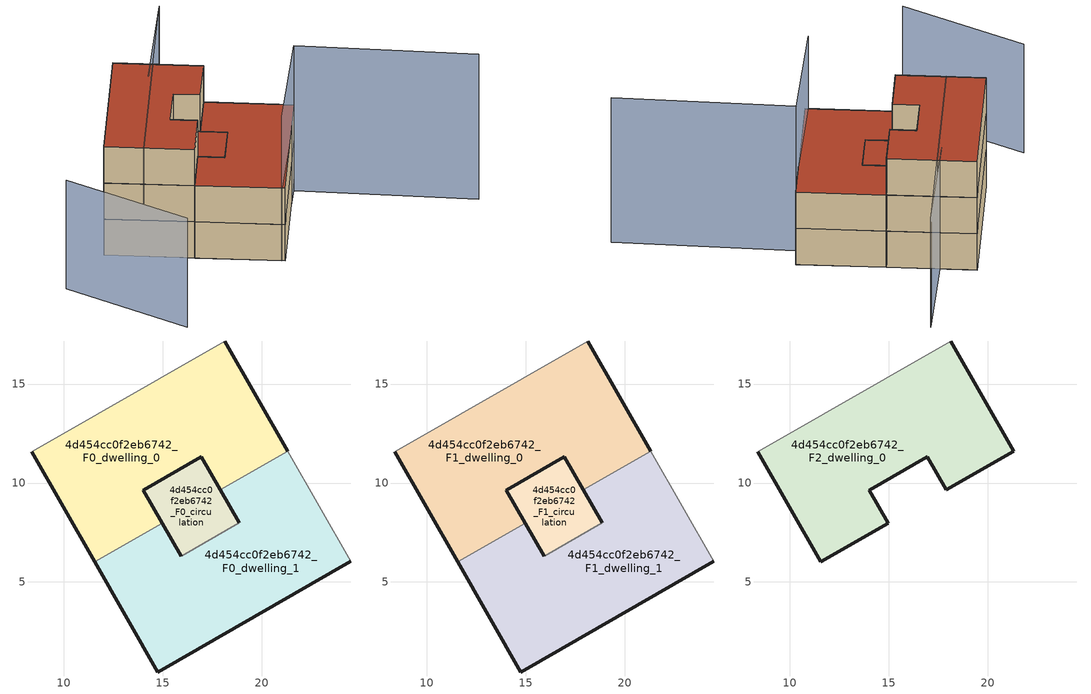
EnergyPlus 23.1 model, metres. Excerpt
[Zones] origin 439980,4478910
4d454cc0f2eb6742_F0_dwelling_0
 floor ground (EU_floor_Construction): 17.9,9.65 21.31,11.61 18.11,17.17 8.36,11.58 11.56,6.01 14.97,7.97 14.01,9.64 16.94,11.32 z0
 wall outside (EU_wall_Construction): 18.11,17.17 21.31,11.61 / 17.9,9.65 16.94,11.32 14.01,9.64 14.97,7.97 / 11.56,6.01 8.36,11.58 z0:3
 wall adiabatic (EU_wall_Construction): 8.36,11.58 18.11,17.17 z0:3
 wall to 4d454cc0f2eb6742_F0_dwelling_1 (EU_wall_Construction): 21.31,11.61 17.9,9.65 / 14.97,7.97 11.56,6.01 z0:3
4d454cc0f2eb6742_F0_dwelling_1
 floor ground (EU_floor_Construction): 24.5,6.05 21.31,11.61 17.9,9.65 18.85,7.99 15.93,6.3 14.97,7.97 11.56,6.01 14.75,0.45 z0
 wall outside (EU_wall_Construction): 14.97,7.97 15.93,6.3 / 18.85,7.99 17.9,9.65 / 24.5,6.05 14.75,0.45 11.56,6.01 z0:3
 wall adiabatic (EU_wall_Construction): 21.31,11.61 24.5,6.05 z0:3
 wall to 4d454cc0f2eb6742_F0_circulation (EU_wall_Construction): 15.93,6.3 18.85,7.98 z0:3
4d454cc0f2eb6742_F0_circulation
 floor ground (EU_floor_Construction): 18.85,7.99 16.94,11.32 14.01,9.64 15.93,6.3 z0
 wall outside (EU_wall_Construction): 15.93,6.3 14.01,9.64 16.94,11.32 18.85,7.99 z0:3
4d454cc0f2eb6742_F1_dwelling_0
 floor to 4d454cc0f2eb6742_F0_dwelling_0 (EU_floor_Construction): 17.9,9.65 21.31,11.61 18.11,17.17 8.36,11.58 11.56,6.01 14.97,7.97 14.01,9.64 16.94,11.32 z3
 wall outside (EU_wall_Construction): 18.11,17.17 21.31,11.61 / 17.9,9.65 16.94,11.32 14.01,9.64 14.97,7.97 / 11.56,6.01 8.36,11.58 z3:6
 wall adiabatic (EU_wall_Construction): 8.36,11.58 18.11,17.17 z3:6
 wall to 4d454cc0f2eb6742_F1_dwelling_1 (EU_wall_Construction): 21.31,11.61 17.9,9.65 / 14.97,7.97 11.56,6.01 z3:6
4d454cc0f2eb6742_F1_dwelling_1
 floor to 4d454cc0f2eb6742_F0_dwelling_1 (EU_floor_Construction): 24.5,6.05 21.31,11.61 17.9,9.65 18.85,7.99 15.93,6.3 14.97,7.97 11.56,6.01 14.75,0.45 z3
 wall outside (EU_wall_Construction): 14.97,7.97 15.93,6.3 / 18.85,7.99 17.9,9.65 / 24.5,6.05 14.75,0.45 11.56,6.01 z3:6
 wall adiabatic (EU_wall_Construction): 21.31,11.61 24.5,6.05 z3:6
 wall to 4d454cc0f2eb6742_F1_circulation (EU_wall_Construction): 15.93,6.3 18.85,7.98 z3:6
 roof outside (EU_roof_Construction): 21.31,11.61 24.5,6.05 14.75,0.45 11.56,6.01 14.97,7.97 15.93,6.3 18.85,7.99 17.9,9.65 z6
4d454cc0f2eb6742_F1_circulation
 floor to 4d454cc0f2eb6742_F0_circulation (EU_floor_Construction): 18.85,7.99 16.94,11.32 14.01,9.64 15.93,6.3 z3
 wall outside (EU_wall_Construction): 15.93,6.3 14.01,9.64 16.94,11.32 18.85,7.99 z3:6
 roof outside (EU_roof_Construction): 16.94,11.32 18.85,7.99 15.93,6.3 14.01,9.64 z6
4d454cc0f2eb6742_F2_dwelling_0
 floor to 4d454cc0f2eb6742_F1_dwelling_0 (EU_floor_Construction): 17.9,9.65 21.31,11.61 18.11,17.17 8.36,11.58 11.56,6.01 14.97,7.97 14.01,9.64 16.94,11.32 z6
 wall outside (EU_wall_Construction): 18.11,17.17 21.31,11.61 17.9,9.65 16.94,11.32 14.01,9.64 14.97,7.97 11.56,6.01 8.36,11.58 z6:9
 wall adiabatic (EU_wall_Construction): 8.36,11.58 18.11,17.17 z6:9
 roof outside (EU_roof_Construction): 18.11,17.17 21.31,11.61 17.9,9.65 16.94,11.32 14.01,9.64 14.97,7.97 11.56,6.01 8.36,11.58 z9
shading: 14.63,0.66 22.93,5.09 / 22.93,5.09 29.09,-6.44 z0:12; 3.21,11.35 3.58,1.41 / 17.97,14.07 26.28,18.57 / 25.84,18.34 9.77,9.12 z0:9
[Building]
EU S2 Campaign: North Axis=0; Terrain=City; Solar Distribution=FullExterior
[Site:Location]
Madrid: Latitude=40.5; Longitude=-3.5; Time Zone=1; Elevation=609
[SizingPeriod:WeatherFileDays]
AnnualSizingPeriod: Begin Month=1; Begin Day of Month=1; End Month=12; End Day of Month=31; Day of Week for Start Day=Monday; Use Weather File Daylight Saving Period=No; Use Weather File Rain and Snow Indicators=No
[MATERIAL]
EU_InternalMass_Material: Roughness=MediumRough; Thickness=0.1; Conductivity=1; Density=1800; Specific Heat=900; Thermal Absorptance=0.9; Solar Absorptance=0.7; Visible Absorptance=0.7
[MATERIAL:NOMASS] Roughness=MediumRough; Thermal Absorptance=0.9; Solar Absorptance=0.7; Visible Absorptance=0.7
Name | Thermal Resistance
EU_wall_NoMass | 1.60022
EU_roof_NoMass | 1.57597
EU_floor_NoMass | 0.470652
[CONSTRUCTION]
EU_wall_Construction: EU_wall_NoMass
EU_roof_Construction: EU_roof_NoMass
EU_floor_Construction: EU_floor_NoMass
EU_InternalMass_Construction: EU_InternalMass_Material
[ZONE] Type=1; Multiplier=1; Ceiling Height=autocalculate; Floor Area=autocalculate; Part of Total Floor Area=Yes
Name | Volume
4d454cc0f2eb6742_F0_dwelling_0 | 196.798
4d454cc0f2eb6742_F1_dwelling_0; 4d454cc0f2eb6742_F2_dwelling_0 | 196.797
4d454cc0f2eb6742_F0_dwelling_1; 4d454cc0f2eb6742_F1_dwelling_1 | 196.801
4d454cc0f2eb6742_F0_circulation | 38.9323
4d454cc0f2eb6742_F1_circulation | 38.9315
[INTERNALMASS] Construction=EU_InternalMass_Construction
Name | Zone or ZoneList | Surface Area
4d454cc0f2eb6742_F0_dwelling_0_EU_InternalMass | 4d454cc0f2eb6742_F0_dwelling_0 | 65.6045
4d454cc0f2eb6742_F0_dwelling_1_EU_InternalMass | 4d454cc0f2eb6742_F0_dwelling_1 | 65.6045
4d454cc0f2eb6742_F1_dwelling_0_EU_InternalMass | 4d454cc0f2eb6742_F1_dwelling_0 | 65.6045
4d454cc0f2eb6742_F1_dwelling_1_EU_InternalMass | 4d454cc0f2eb6742_F1_dwelling_1 | 65.6045
4d454cc0f2eb6742_F2_dwelling_0_EU_InternalMass | 4d454cc0f2eb6742_F2_dwelling_0 | 144.446
[OTHEREQUIPMENT] Fuel Type=Electricity; Design Level Calculation Method=Watts/Area; Power per Zone Floor Area=1; Fraction Latent=0; Fraction Radiant=0; Fraction Lost=0; Carbon Dioxide Generation Rate=0; EndUse Subcategory=EU_Step8_InternalGains
Name | Zone or ZoneList or Space or SpaceList | Schedule
EU_Step8_InternalGain_4d454cc0f2eb6742_F0_dwelling_0_f000 | 4d454cc0f2eb6742_F0_dwelling_0 | EU_Step8_GainSchedule_4d454cc0f2eb6742_F0_dwelling_0_f000
EU_Step8_InternalGain_4d454cc0f2eb6742_F0_dwelling_1_f000 | 4d454cc0f2eb6742_F0_dwelling_1 | EU_Step8_GainSchedule_4d454cc0f2eb6742_F0_dwelling_1_f000
EU_Step8_InternalGain_4d454cc0f2eb6742_F1_dwelling_0_f000 | 4d454cc0f2eb6742_F1_dwelling_0 | EU_Step8_GainSchedule_4d454cc0f2eb6742_F1_dwelling_0_f000
EU_Step8_InternalGain_4d454cc0f2eb6742_F1_dwelling_1_f000 | 4d454cc0f2eb6742_F1_dwelling_1 | EU_Step8_GainSchedule_4d454cc0f2eb6742_F1_dwelling_1_f000
EU_Step8_InternalGain_4d454cc0f2eb6742_F2_dwelling_0_f000 | 4d454cc0f2eb6742_F2_dwelling_0 | EU_Step8_GainSchedule_4d454cc0f2eb6742_F2_dwelling_0_f000
[ZONEINFILTRATION:DESIGNFLOWRATE] Schedule=EU_AlwaysOn; Design Flow Rate Calculation Method=Flow/Area; Flow Rate per Floor Area=0.0005; Constant Term Coefficient=1; Temperature Term Coefficient=0; Velocity Term Coefficient=0; Velocity Squared Term Coefficient=0
Name | Zone or ZoneList or Space or SpaceList
EU_Circulation_Infiltration_4d454cc0f2eb6742_F0_circulation | 4d454cc0f2eb6742_F0_circulation
EU_Circulation_Infiltration_4d454cc0f2eb6742_F1_circulation | 4d454cc0f2eb6742_F1_circulation
[ZONEVENTILATION:DESIGNFLOWRATE] Schedule=EU_AlwaysOn; Design Flow Rate Calculation Method=AirChanges/Hour; Air Changes per Hour=0.480704; Ventilation Type=Natural; Fan Pressure Rise=0; Fan Total Efficiency=1; Constant Term Coefficient=1; Temperature Term Coefficient=0; Velocity Term Coefficient=0; Velocity Squared Term Coefficient=0; Minimum Indoor Temperature=-100; Maximum Indoor Temperature=100; Delta Temperature=-100; Minimum Outdoor Temperature=-100; Maximum Outdoor Temperature=100; Maximum Wind Speed=40
Name | Zone or ZoneList or Space or SpaceList
EU_ConstantAir_4d454cc0f2eb6742_F0_dwelling_0 | 4d454cc0f2eb6742_F0_dwelling_0
EU_ConstantAir_4d454cc0f2eb6742_F0_dwelling_1 | 4d454cc0f2eb6742_F0_dwelling_1
EU_ConstantAir_4d454cc0f2eb6742_F1_dwelling_0 | 4d454cc0f2eb6742_F1_dwelling_0
EU_ConstantAir_4d454cc0f2eb6742_F1_dwelling_1 | 4d454cc0f2eb6742_F1_dwelling_1
EU_ConstantAir_4d454cc0f2eb6742_F2_dwelling_0 | 4d454cc0f2eb6742_F2_dwelling_0
[HVACTEMPLATE:THERMOSTAT] Constant Heating Setpoint=20; Constant Cooling Setpoint=50
EU_HeatOnly_4d454cc0f2eb6742_F0_dwelling_0; EU_HeatOnly_4d454cc0f2eb6742_F0_dwelling_1; EU_HeatOnly_4d454cc0f2eb6742_F1_dwelling_0; EU_HeatOnly_4d454cc0f2eb6742_F1_dwelling_1; EU_HeatOnly_4d454cc0f2eb6742_F2_dwelling_0
[HVACTEMPLATE:ZONE:IDEALLOADSAIRSYSTEM] System Availability Schedule=EU_AlwaysOn; Maximum Heating Supply Air Temperature=50; Minimum Cooling Supply Air Temperature=13; Maximum Heating Supply Air Humidity Ratio=0.0156; Minimum Cooling Supply Air Humidity Ratio=0.0077; Heating Limit=NoLimit; Cooling Limit=NoLimit; Heating Availability Schedule=EU_AlwaysOn; Cooling Availability Schedule=EU_CoolingOff; Dehumidification Control Type=ConstantSensibleHeatRatio; Cooling Sensible Heat Ratio=0.7; Dehumidification Setpoint=60; Humidification Control Type=None; Humidification Setpoint=30; Outdoor Air Method=None; Outdoor Air Flow Rate per Person=0.00944; Outdoor Air Flow Rate per Zone Floor Area=0; Outdoor Air Flow Rate per Zone=0; Demand Controlled Ventilation Type=None; Outdoor Air Economizer Type=NoEconomizer; Heat Recovery Type=None; Sensible Heat Recovery Effectiveness=0.7; Latent Heat Recovery Effectiveness=0.65
Name | Template Thermostat
4d454cc0f2eb6742_F0_dwelling_0 | EU_HeatOnly_4d454cc0f2eb6742_F0_dwelling_0
4d454cc0f2eb6742_F0_dwelling_1 | EU_HeatOnly_4d454cc0f2eb6742_F0_dwelling_1
4d454cc0f2eb6742_F1_dwelling_0 | EU_HeatOnly_4d454cc0f2eb6742_F1_dwelling_0
4d454cc0f2eb6742_F1_dwelling_1 | EU_HeatOnly_4d454cc0f2eb6742_F1_dwelling_1
4d454cc0f2eb6742_F2_dwelling_0 | EU_HeatOnly_4d454cc0f2eb6742_F2_dwelling_0
[SIZING:ZONE] Zone Cooling Design Supply Air Temperature Input Method=SupplyAirTemperature; Zone Cooling Design Supply Air Temperature=13; Zone Heating Design Supply Air Temperature Input Method=SupplyAirTemperature; Zone Heating Design Supply Air Temperature=50; Zone Cooling Design Supply Air Humidity Ratio=0.008; Zone Heating Design Supply Air Humidity Ratio=0.008; Cooling Design Air Flow Method=DesignDay; Cooling Design Air Flow Rate=0; Cooling Minimum Air Flow per Zone Floor Area=0.000762; Cooling Minimum Air Flow=0; Cooling Minimum Air Flow Fraction=0.2; Heating Design Air Flow Method=DesignDay; Heating Design Air Flow Rate=0; Heating Maximum Air Flow per Zone Floor Area=0.002032; Heating Maximum Air Flow=0.141576; Heating Maximum Air Flow Fraction=0.3; Account for Dedicated Outdoor Air System=No; Dedicated Outdoor Air System Control Strategy=NeutralSupplyAir; Dedicated Outdoor Air Low Setpoint Temperature for Design=autosize; Dedicated Outdoor Air High Setpoint Temperature for Design=autosize; Zone Load Sizing Method=Sensible Load Only No Latent Load; Zone Latent Cooling Design Supply Air Humidity Ratio Input Method=HumidityRatioDifference; Zone Cooling Design Supply Air Humidity Ratio Difference=0.005; Zone Latent Heating Design Supply Air Humidity Ratio Input Method=HumidityRatioDifference; Zone Humidification Design Supply Air Humidity Ratio Difference=0.005
4d454cc0f2eb6742_F0_dwelling_0; 4d454cc0f2eb6742_F0_dwelling_1; 4d454cc0f2eb6742_F1_dwelling_0; 4d454cc0f2eb6742_F1_dwelling_1; 4d454cc0f2eb6742_F2_dwelling_0
[SCHEDULE:CONSTANT]
Name | Hourly Value
EU_AlwaysOn | 1
EU_CoolingOff | 0
[SCHEDULE:FILE] Column Number=1; Rows to Skip at Top=0; Number of Hours of Data=8760; Column Separator=Comma; Interpolate to Timestep=No; Minutes per Item=60; Adjust Schedule for Daylight Savings=Yes
Name | File
EU_Step8_GainSchedule_4d454cc0f2eb6742_F0_dwelling_0_f000 | ../../schedules/4d454cc0f2eb6742/4d454cc0f2eb6742_F0_dwelling_0_f000_gain.csv
EU_Step8_GainSchedule_4d454cc0f2eb6742_F0_dwelling_1_f000 | ../../schedules/4d454cc0f2eb6742/4d454cc0f2eb6742_F0_dwelling_1_f000_gain.csv
EU_Step8_GainSchedule_4d454cc0f2eb6742_F1_dwelling_0_f000 | ../../schedules/4d454cc0f2eb6742/4d454cc0f2eb6742_F1_dwelling_0_f000_gain.csv
EU_Step8_GainSchedule_4d454cc0f2eb6742_F1_dwelling_1_f000 | ../../schedules/4d454cc0f2eb6742/4d454cc0f2eb6742_F1_dwelling_1_f000_gain.csv
EU_Step8_GainSchedule_4d454cc0f2eb6742_F2_dwelling_0_f000 | ../../schedules/4d454cc0f2eb6742/4d454cc0f2eb6742_F2_dwelling_0_f000_gain.csv
